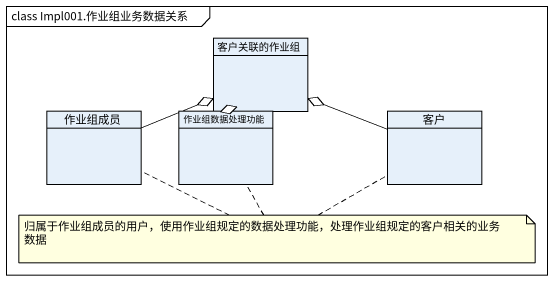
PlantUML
@startuml
mainframe class Impl001.作业组业务数据关系
hide circle
hide empty members
class 客户关联的作业组
class 作业组成员
class 作业组数据处理功能
class 客户
作业组成员 -right-o 客户关联的作业组
作业组数据处理功能 -up-o 客户关联的作业组
客户 -left-o 客户关联的作业组
note as N1
  归属于作业组成员的用户，使用作业组规定的数据处理功能，处理作业组规定的客户相关的业务数据
end note
N1 .. 作业组成员
N1 .. 作业组数据处理功能
N1 .. 客户
@enduml
